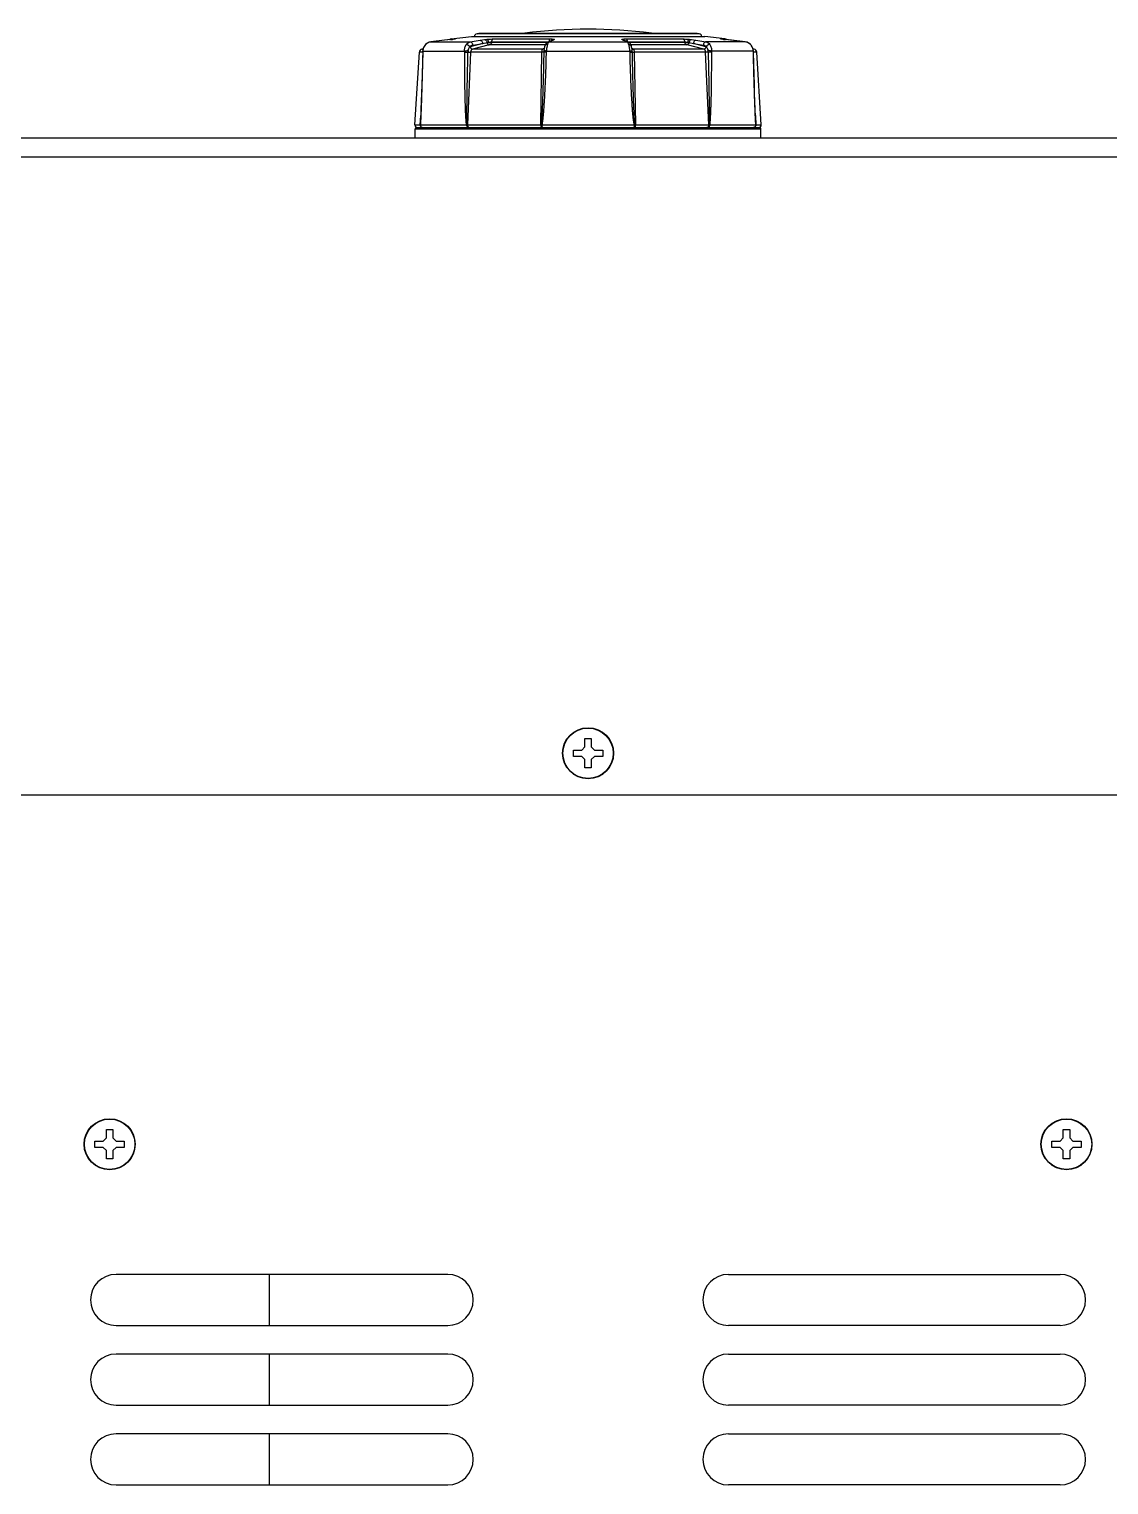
# Model space of a CAD drawing. Header units: millimetres. Extents: x -1686 to 4120, y -1850 to 2563.
# Drawn here: x 337.8 to 507, y 2313.5 to 2541.7 of the extents above; entities that cross this region are included whole.
import ezdxf

# ---------------------------------------------------------------- set-up
doc = ezdxf.new("R2010")
doc.units = ezdxf.units.MM
doc.header["$LTSCALE"] = 65.395
doc.layers.get('0').update_dxf_attribs({"linetype": 'CONTINUOUS'})
doc.layers.add('ASSI', color=7, linetype='CONTINUOUS')
doc.layers.add('GEOM', color=7, linetype='CONTINUOUS')

msp = doc.modelspace()

# ---------------------------------------------------------------- linework, layer by layer
at = {"linetype": 'Continuous'}
for p, q in [((423.08, 2427.66), (423.08, 2428.66)), ((423.08, 2428.66), (424.38, 2428.66)), ((424.38, 2428.66), (424.88, 2429.16)), ((424.88, 2429.16), (424.88, 2430.46)), ((424.88, 2430.46), (425.88, 2430.46)), ((425.88, 2430.46), (425.88, 2429.16)), ((425.88, 2429.16), (426.38, 2428.66)), ((426.38, 2428.66), (427.68, 2428.66)), ((427.68, 2428.66), (427.68, 2427.66)), ((424.38, 2427.66), (423.08, 2427.66)), ((424.88, 2427.16), (424.38, 2427.66)), ((424.88, 2425.86), (424.88, 2427.16)), ((426.38, 2427.66), (425.88, 2427.16)), ((425.88, 2427.16), (425.88, 2425.86)), ((427.68, 2427.66), (426.38, 2427.66)), ((425.88, 2425.86), (424.88, 2425.86)), ((349.88, 2367.86), (349.88, 2369.16)), ((349.88, 2369.16), (350.88, 2369.16)), ((350.88, 2369.16), (350.88, 2367.86)), ((499.88, 2367.86), (499.88, 2369.16)), ((499.88, 2369.16), (500.88, 2369.16)), ((500.88, 2369.16), (500.88, 2367.86)), ((348.08, 2366.36), (348.08, 2367.36)), ((348.08, 2367.36), (349.38, 2367.36)), ((349.38, 2367.36), (349.88, 2367.86)), ((350.88, 2367.86), (351.38, 2367.36)), ((351.38, 2367.36), (352.68, 2367.36)), ((352.68, 2367.36), (352.68, 2366.36)), ((498.08, 2366.36), (498.08, 2367.36)), ((498.08, 2367.36), (499.38, 2367.36)), ((499.38, 2367.36), (499.88, 2367.86)), ((500.88, 2367.86), (501.38, 2367.36)), ((501.38, 2367.36), (502.68, 2367.36)), ((502.68, 2367.36), (502.68, 2366.36)), ((349.38, 2366.36), (348.08, 2366.36)), ((349.88, 2365.86), (349.38, 2366.36)), ((349.88, 2364.56), (349.88, 2365.86)), ((350.88, 2364.56), (349.88, 2364.56)), ((351.38, 2366.36), (350.88, 2365.86)), ((350.88, 2365.86), (350.88, 2364.56)), ((352.68, 2366.36), (351.38, 2366.36)), ((499.38, 2366.36), (498.08, 2366.36)), ((499.88, 2365.86), (499.38, 2366.36)), ((499.88, 2364.56), (499.88, 2365.86)), ((500.88, 2364.56), (499.88, 2364.56)), ((501.38, 2366.36), (500.88, 2365.86)), ((500.88, 2365.86), (500.88, 2364.56)), ((502.68, 2366.36), (501.38, 2366.36)), ((375.38, 2346.46), (375.38, 2338.46)), ((375.38, 2333.96), (375.38, 2325.96)), ((375.38, 2321.46), (375.38, 2313.46))]:
    msp.add_line(p, q, dxfattribs=at)
at = {"layer": 'ASSI', "linetype": 'Continuous'}
for p, q in [((407.97, 2540.94), (408.28, 2540.98)), ((442.79, 2540.94), (442.48, 2540.98))]:
    msp.add_line(p, q, dxfattribs=at)
for centre, radius in [((425.38, 2428.16), 4), ((425.38, 2428.16), 3.95), ((350.38, 2366.86), 4), ((350.38, 2366.86), 3.95), ((500.38, 2366.86), 4), ((500.38, 2366.86), 3.95)]:
    msp.add_circle(centre, radius, dxfattribs=at)
msp.add_arc((425.38, 2461.68), 80, 82.8664, 97.1336, dxfattribs=at)
at = {"layer": 'GEOM', "linetype": 'Continuous'}
for p, q in [((403.92, 2540.14), (407.08, 2540.5)), ((407.08, 2540.5), (443.68, 2540.5)), ((442.79, 2540.94), (407.97, 2540.94)), ((408.28, 2540.98), (408.41, 2540.99)), ((442.48, 2540.98), (408.28, 2540.98)), ((442.35, 2540.99), (408.41, 2540.99)), ((442.48, 2540.98), (442.35, 2540.99)), ((446.84, 2540.14), (443.68, 2540.5)), ((398.23, 2526.68), (398.93, 2538.07)), ((399.44, 2538.07), (398.93, 2538.07)), ((399.34, 2538.53), (399.51, 2538.56)), ((399.5, 2538.53), (399.34, 2538.53)), ((399.45, 2538.1), (399.4, 2536.24)), ((399.46, 2538.07), (399.44, 2538.08)), ((399.45, 2538.27), (399.45, 2538.23)), ((399.47, 2538.25), (399.45, 2538.27)), ((399.45, 2538.23), (399.45, 2538.1)), ((399.47, 2538.25), (406.03, 2538.25)), ((399.9, 2539.26), (399.77, 2539.11)), ((400.12, 2539.45), (399.9, 2539.26)), ((399.92, 2539.27), (399.9, 2539.26)), ((400.3, 2539.53), (400.12, 2539.44)), ((402.89, 2539.93), (400.75, 2539.68)), ((402.89, 2539.93), (400.75, 2539.68)), ((400.75, 2539.68), (400.75, 2539.68)), ((400.75, 2539.68), (406.9, 2539.68)), ((403.93, 2540.05), (402.89, 2539.93)), ((403.83, 2540.03), (402.89, 2539.93)), ((402.89, 2539.93), (402.89, 2539.93)), ((403.83, 2540.03), (403.83, 2540.03)), ((403.92, 2540.14), (404.53, 2540.14)), ((404.17, 2540.08), (403.93, 2540.05)), ((404.26, 2540.09), (404.17, 2540.08)), ((404.25, 2540.09), (404.23, 2540.08)), ((404.25, 2540.09), (404.23, 2540.08)), ((404.47, 2540.12), (404.46, 2540.12)), ((404.47, 2540.12), (404.48, 2540.12)), ((406.96, 2538.07), (406.47, 2526.68)), ((406.9, 2539.68), (408.47, 2539.93)), ((408.86, 2539.43), (406.92, 2538.92)), ((418.15, 2538.07), (406.96, 2538.07)), ((409.87, 2539.21), (407.25, 2538.53)), ((418.25, 2538.53), (407.25, 2538.53)), ((407.3, 2539.18), (408.86, 2539.43)), ((408.47, 2539.93), (409.16, 2540.03)), ((408.86, 2539.43), (409.54, 2539.58)), ((418.68, 2539.23), (410.01, 2539.23)), ((410.24, 2539.68), (410.24, 2539.6)), ((410.24, 2539.68), (419.13, 2539.68)), ((418.98, 2539.6), (410.24, 2539.6)), ((410.55, 2540.14), (419.36, 2540.14)), ((417.97, 2526.68), (418.15, 2538.07)), ((418.25, 2538.53), (418.41, 2538.63)), ((418.41, 2538.63), (418.43, 2538.65)), ((418.43, 2538.65), (418.48, 2538.69)), ((418.49, 2538.52), (418.45, 2538.32)), ((418.47, 2538.59), (418.47, 2538.59)), ((418.48, 2538.69), (418.54, 2538.73)), ((418.51, 2538.64), (418.49, 2538.52)), ((418.49, 2538.52), (418.49, 2538.52)), ((418.61, 2539.04), (418.61, 2539.04)), ((418.82, 2538.25), (431.94, 2538.25)), ((419.69, 2539.92), (419.05, 2539.64)), ((419.23, 2539.68), (419.05, 2539.64)), ((419.52, 2539.8), (419.23, 2539.68)), ((419.23, 2539.68), (431.53, 2539.68)), ((419.63, 2539.85), (419.52, 2539.8)), ((419.8, 2539.93), (419.62, 2539.89)), ((419.8, 2539.93), (419.63, 2539.85)), ((419.86, 2540), (419.69, 2539.92)), ((420.05, 2540.03), (419.86, 2540)), ((430.71, 2540.03), (430.89, 2540)), ((431.07, 2539.92), (430.89, 2540)), ((430.89, 2540), (430.89, 2540)), ((430.96, 2539.93), (431.14, 2539.89)), ((431.13, 2539.85), (430.96, 2539.93)), ((431.71, 2539.64), (431.07, 2539.92)), ((431.24, 2539.8), (431.13, 2539.85)), ((431.53, 2539.68), (431.24, 2539.8)), ((431.39, 2540.14), (440.21, 2540.14)), ((431.53, 2539.68), (431.71, 2539.64)), ((431.63, 2539.68), (440.52, 2539.68)), ((431.71, 2539.64), (431.71, 2539.64)), ((440.52, 2539.6), (431.78, 2539.6)), ((440.75, 2539.23), (432.08, 2539.23)), ((432.15, 2539.04), (432.15, 2539.04)), ((432.22, 2538.73), (432.26, 2538.7)), ((432.24, 2538.64), (432.23, 2538.66)), ((432.29, 2538.59), (432.24, 2538.64)), ((432.27, 2538.52), (432.25, 2538.63)), ((432.26, 2538.7), (432.33, 2538.65)), ((432.31, 2538.32), (432.27, 2538.52)), ((432.27, 2538.52), (432.27, 2538.52)), ((432.29, 2538.59), (432.29, 2538.59)), ((432.33, 2538.65), (432.35, 2538.64)), ((432.35, 2538.64), (432.5, 2538.53)), ((443.51, 2538.53), (432.5, 2538.53)), ((432.6, 2538.07), (432.79, 2526.68)), ((443.8, 2538.07), (432.6, 2538.07)), ((440.52, 2539.6), (440.52, 2539.68)), ((443.51, 2538.53), (440.89, 2539.21)), ((441.21, 2539.58), (441.9, 2539.43)), ((441.6, 2540.03), (442.29, 2539.93)), ((443.84, 2538.92), (441.9, 2539.43)), ((441.9, 2539.43), (443.46, 2539.18)), ((442.29, 2539.93), (443.86, 2539.68)), ((444.29, 2526.68), (443.8, 2538.07)), ((450, 2539.68), (443.86, 2539.68)), ((451.29, 2538.25), (444.73, 2538.25)), ((446.22, 2540.14), (446.84, 2540.14)), ((446.3, 2540.12), (446.28, 2540.12)), ((446.33, 2540.11), (446.3, 2540.12)), ((446.37, 2540.11), (446.33, 2540.11)), ((446.44, 2540.1), (446.37, 2540.11)), ((446.53, 2540.08), (446.44, 2540.1)), ((446.51, 2540.09), (446.53, 2540.08)), ((446.52, 2540.08), (446.51, 2540.09)), ((446.6, 2540.07), (446.53, 2540.08)), ((446.93, 2540.03), (446.93, 2540.03)), ((447.87, 2539.93), (446.93, 2540.03)), ((447.87, 2539.93), (447.87, 2539.93)), ((450, 2539.68), (447.87, 2539.93)), ((450, 2539.68), (450.01, 2539.68)), ((450.84, 2539.27), (450.86, 2539.26)), ((451, 2539.1), (450.86, 2539.26)), ((451.17, 2538.81), (451.17, 2538.81)), ((451.25, 2538.56), (451.22, 2538.64)), ((451.42, 2538.53), (451.25, 2538.56)), ((451.42, 2538.53), (451.26, 2538.53)), ((451.29, 2538.25), (451.31, 2538.27)), ((451.3, 2538.07), (451.31, 2538.08)), ((451.31, 2538.22), (451.31, 2538.27)), ((451.31, 2538.08), (451.31, 2538.22)), ((451.83, 2538.07), (451.31, 2538.07)), ((452.53, 2526.68), (451.83, 2538.07)), ((398.23, 2526.68), (399.06, 2526.68)), ((399.06, 2526.68), (399.14, 2528.12)), ((399.08, 2526.66), (406.33, 2526.66)), ((406.47, 2526.68), (417.97, 2526.68)), ((418.13, 2526.66), (432.63, 2526.66)), ((432.79, 2526.68), (444.29, 2526.68)), ((444.42, 2526.66), (451.67, 2526.66)), ((451.61, 2528.12), (451.7, 2526.68)), ((451.7, 2526.68), (452.53, 2526.68)), ((661.16, 2524.6), (189.6, 2524.6)), ((398.27, 2524.6), (398.3, 2526.06)), ((398.3, 2526.06), (452.46, 2526.06)), ((398.5, 2526.26), (452.26, 2526.26)), ((452.48, 2524.6), (452.46, 2526.06)), ((661.16, 2521.62), (189.6, 2521.62)), ((67.22, 2421.66), (783.54, 2421.66)), ((403.38, 2346.46), (351.38, 2346.46)), ((447.38, 2346.46), (499.38, 2346.46)), ((351.38, 2338.46), (403.38, 2338.46)), ((499.38, 2338.46), (447.38, 2338.46)), ((403.38, 2333.96), (351.38, 2333.96)), ((447.38, 2333.96), (499.38, 2333.96)), ((351.38, 2325.96), (403.38, 2325.96)), ((499.38, 2325.96), (447.38, 2325.96)), ((403.38, 2321.46), (351.38, 2321.46)), ((447.38, 2321.46), (499.38, 2321.46)), ((351.38, 2313.46), (403.38, 2313.46)), ((499.38, 2313.46), (447.38, 2313.46))]:
    msp.add_line(p, q, dxfattribs=at)
for points in [[(399.77, 2539.11), (399.59, 2538.81), (399.48, 2538.49), (399.45, 2538.27)], [(399.67, 2538.95), (399.59, 2538.8), (399.54, 2538.64)], [(400.75, 2539.68), (400.49, 2539.62), (400.12, 2539.45)], [(404.39, 2540.11), (404.33, 2540.1), (404.26, 2540.09)], [(404.48, 2540.12), (404.48, 2540.12), (404.47, 2540.12), (404.44, 2540.11), (404.39, 2540.11)], [(418.52, 2538.65), (418.48, 2538.61), (418.47, 2538.59)], [(418.61, 2539.04), (418.57, 2538.89), (418.51, 2538.64)], [(418.52, 2538.63), (418.53, 2538.65), (418.52, 2538.65)], [(419.05, 2539.64), (418.88, 2539.54), (418.75, 2539.38), (418.66, 2539.2), (418.61, 2539.04)], [(432.15, 2539.04), (432.1, 2539.19), (432.01, 2539.38), (431.89, 2539.53), (431.71, 2539.64)], [(432.25, 2538.63), (432.19, 2538.89), (432.15, 2539.04)], [(450.01, 2539.68), (446.84, 2540.04), (446.6, 2540.07)], [(450.84, 2539.28), (450.65, 2539.44), (450.28, 2539.62), (450.01, 2539.68)], [(450.86, 2539.26), (450.64, 2539.45), (450.46, 2539.53)], [(451.17, 2538.81), (450.99, 2539.11), (450.86, 2539.26)], [(451.31, 2538.27), (451.28, 2538.48), (451.17, 2538.8), (451, 2539.1)], [(451.67, 2527.03), (451.62, 2527.93), (451.57, 2529.12), (451.53, 2530.33), (451.49, 2531.62), (451.45, 2533.01), (451.41, 2534.53), (451.36, 2536.24), (451.31, 2538.08)], [(399.4, 2536.24), (399.35, 2534.54), (399.31, 2533.01), (399.27, 2531.62), (399.23, 2530.34), (399.18, 2529.12), (399.14, 2527.93), (399.09, 2527.03)]]:
    msp.add_lwpolyline(points, dxfattribs=at)
for centre, radius, start, end in [((408.03, 2540.44), 0.5, 97, 173.8665), ((442.73, 2540.44), 0.5, 6.1335, 83), ((399.43, 2538.03), 0.5, 100.5, 176.5), ((403.25, 2537.98), 3.78, 177.3126, 178.5793), ((400.97, 2538.17), 1.5, 176.4608, 177.2024), ((404.51, 2537.92), 5.05, 176.2715, 177.2923), ((400.98, 2538.22), 1.49, 135.3886, 136.0392), ((400.94, 2538.26), 1.43, 122.8366, 135.3918), ((400.92, 2538.29), 1.4, 109.0707, 122.796), ((400.91, 2538.31), 1.38, 96.6125, 109.0187), ((403.98, 2539.65), 0.5, 96.339, 132.3729), ((401, 2564.64), 24.77, 276.5501, 277.0696), ((401.99, 2556.75), 16.81, 277.0371, 277.662), ((404.59, 2539.67), 0.476, 96.582, 109.1746), ((408.49, 2538.02), 1.94, 171.1461, 178.2413), ((407.04, 2538.46), 0.477, 104.687, 107.496), ((410.34, 2586.4), 46.8, 269.2737, 269.8709), ((418.26, 2538.89), 0.361, 293.3967, 302.8776), ((420.66, 2538.04), 2.22, 172.701, 178.8839), ((418.26, 2538.89), 0.362, 302.8758, 305.6098), ((406.28, 2571.44), 34.29, 293.22, 293.4477), ((406.6, 2570.71), 33.5, 293.4491, 293.6811), ((444.16, 2570.71), 33.5, 246.3189, 246.5509), ((444.48, 2571.44), 34.29, 246.5523, 246.78), ((432.5, 2538.89), 0.362, 234.3906, 237.3393), ((432.5, 2538.89), 0.36, 237.3375, 246.6044), ((430.11, 2538.04), 2.21, 1.1093, 7.3062), ((440.35, 2594.38), 54.78, 270.1727, 270.6829), ((443.72, 2538.46), 0.477, 72.5045, 75.3145), ((442.27, 2538.02), 1.93, 1.7515, 8.862), ((446.17, 2539.67), 0.476, 70.8506, 83.4182), ((448.77, 2556.77), 16.83, 262.3474, 262.7373), ((449.8, 2565.03), 25.16, 262.7731, 263.4402), ((446.78, 2539.65), 0.5, 47.6271, 83.661), ((449.84, 2538.31), 1.38, 70.7112, 83.3865), ((449.84, 2538.29), 1.4, 56.9827, 70.6584), ((449.82, 2538.26), 1.43, 44.6086, 56.9445), ((449.77, 2538.22), 1.5, 43.9553, 44.6058), ((449.79, 2538.17), 1.5, 2.798, 3.5434), ((446.18, 2537.92), 5.11, 2.757, 3.7233), ((447.51, 2537.98), 3.79, 1.4209, 2.7431), ((451.33, 2538.03), 0.5, 3.5, 79.5), ((398.63, 2526.66), 0.4, 176.5, 270), ((351.76, 2529.76), 47.41, 356.2749, 356.6463), ((406.47, 2522.37), 4.31, 90.0975, 90.8485), ((417.97, 2521.21), 5.47, 89.2508, 89.9608), ((419.89, 2536.47), 9.96, 259.2993, 259.8157), ((430.89, 2536.32), 9.81, 280.18, 280.7042), ((432.79, 2521.21), 5.47, 90.0395, 90.7491), ((444.29, 2522.37), 4.31, 89.1514, 89.9029), ((499, 2529.76), 47.42, 183.3537, 183.725), ((452.13, 2526.66), 0.4, 270, 3.5), ((398.5, 2526.06), 0.2, 90, 179.16), ((399.47, 2526.62), 0.369, 266.1248, 269.9928), ((406.63, 2526.38), 0.122, 263.6083, 269.9812), ((406.76, 2526.49), 0.238, 238.2278, 239.9982), ((444, 2526.49), 0.238, 300.0018, 301.7723), ((444.13, 2526.38), 0.122, 270.0198, 276.3934), ((451.29, 2526.62), 0.369, 270.0072, 273.8752), ((452.26, 2526.06), 0.2, 0.84, 90), ((351.38, 2342.46), 4, 90, 270), ((403.38, 2342.46), 4, 270, 90), ((447.38, 2342.46), 4, 90, 270), ((499.38, 2342.46), 4, 270, 90), ((351.38, 2329.96), 4, 90, 270), ((403.38, 2329.96), 4, 270, 90), ((447.38, 2329.96), 4, 90, 270), ((499.38, 2329.96), 4, 270, 90), ((351.38, 2317.46), 4, 90, 270), ((403.38, 2317.46), 4, 270, 90), ((447.38, 2317.46), 4, 90, 270), ((499.38, 2317.46), 4, 270, 90)]:
    msp.add_arc(centre, radius, start, end, dxfattribs=at)
for points, knots in [([(399.46, 2538.07), (399.44, 2537.17), (399.4, 2535.35), (399.32, 2532.63), (399.25, 2530.37), (399.18, 2528.56), (399.14, 2527.66), (399.12, 2527.21)], [0, 0, 0, 0, 0.250268, 0.500476, 0.750544, 0.87544, 1, 1, 1, 1]), ([(399.91, 2539.26), (399.78, 2539.13), (399.57, 2538.81), (399.48, 2538.45), (399.47, 2538.27)], [0, 0, 0, 0, 0.498775, 1, 1, 1, 1]), ([(404.41, 2540.11), (404.4, 2540.11), (404.35, 2540.1), (404.29, 2540.09), (404.25, 2540.09)], [0, 0, 0, 0, 0.219655, 1, 1, 1, 1]), ([(404.53, 2540.14), (404.54, 2540.14), (404.55, 2540.14), (404.56, 2540.14), (404.56, 2540.14), (404.56, 2540.14), (404.56, 2540.14), (404.55, 2540.13), (404.53, 2540.13), (404.48, 2540.12), (404.44, 2540.11), (404.41, 2540.11)], [0, 0, 0, 0, 0.10285, 0.153298, 0.161662, 0.174073, 0.198759, 0.236512, 0.35136, 0.518054, 1, 1, 1, 1]), ([(406.03, 2538.25), (406.02, 2538.43), (406.04, 2538.79), (406.19, 2539.13), (406.29, 2539.27)], [0, 0, 0, 0, 0.518698, 1, 1, 1, 1]), ([(406.03, 2538.25), (406.11, 2538.27), (406.3, 2538.3), (406.48, 2538.31), (406.58, 2538.32)], [0, 0, 0, 0, 0.469986, 1, 1, 1, 1]), ([(406.04, 2538.07), (406.08, 2538.08), (406.25, 2538.08), (406.42, 2538.08), (406.55, 2538.08)], [0, 0, 0, 0, 0.21354, 1, 1, 1, 1]), ([(406.33, 2526.66), (406.3, 2526.9), (406.26, 2527.37), (406.21, 2528.08), (406.18, 2528.79), (406.15, 2529.74), (406.11, 2530.93), (406.08, 2532.36), (406.06, 2533.79), (406.05, 2535.69), (406.04, 2537.12), (406.04, 2538.07)], [0, 0, 0, 0, 0.062088, 0.124439, 0.186872, 0.249349, 0.374371, 0.499448, 0.624558, 0.74969, 1, 1, 1, 1]), ([(406.29, 2539.27), (406.37, 2539.38), (406.55, 2539.56), (406.79, 2539.66), (406.9, 2539.68)], [0, 0, 0, 0, 0.525725, 1, 1, 1, 1]), ([(406.29, 2539.27), (406.34, 2539.27), (406.45, 2539.25), (406.67, 2539.15), (406.82, 2539.02), (406.89, 2538.91)], [0, 0, 0, 0, 0.216987, 0.475007, 1, 1, 1, 1]), ([(406.41, 2526.68), (406.4, 2526.92), (406.39, 2527.39), (406.39, 2528.34), (406.4, 2529.53), (406.41, 2530.95), (406.44, 2532.85), (406.49, 2535.23), (406.53, 2537.13), (406.55, 2538.08)], [0, 0, 0, 0, 0.06237, 0.124817, 0.249778, 0.374779, 0.499801, 0.749884, 1, 1, 1, 1]), ([(406.55, 2538.08), (406.59, 2538.08), (406.72, 2538.07), (406.86, 2538.07), (406.96, 2538.07)], [0, 0, 0, 0, 0.264406, 1, 1, 1, 1]), ([(406.58, 2538.32), (406.59, 2538.38), (406.64, 2538.6), (406.76, 2538.81), (406.89, 2538.91)], [0, 0, 0, 0, 0.274819, 1, 1, 1, 1]), ([(406.89, 2538.91), (406.94, 2538.98), (407.06, 2539.11), (407.22, 2539.17), (407.3, 2539.18)], [0, 0, 0, 0, 0.526322, 1, 1, 1, 1]), ([(406.9, 2539.68), (406.95, 2539.68), (407.05, 2539.65), (407.18, 2539.54), (407.26, 2539.37), (407.29, 2539.25), (407.3, 2539.18)], [0, 0, 0, 0, 0.208918, 0.44739, 0.716074, 1, 1, 1, 1]), ([(406.92, 2538.92), (406.92, 2538.87), (406.95, 2538.77), (407.04, 2538.61), (407.17, 2538.53), (407.25, 2538.53)], [0, 0, 0, 0, 0.283818, 0.555881, 1, 1, 1, 1]), ([(407.25, 2538.53), (407.17, 2538.51), (407.01, 2538.36), (406.96, 2538.17), (406.96, 2538.07)], [0, 0, 0, 0, 0.45173, 1, 1, 1, 1]), ([(408.47, 2539.93), (408.51, 2539.93), (408.62, 2539.9), (408.74, 2539.78), (408.83, 2539.62), (408.85, 2539.49), (408.86, 2539.43)], [0, 0, 0, 0, 0.208913, 0.44738, 0.716066, 1, 1, 1, 1]), ([(409.16, 2540.03), (409.19, 2540.04), (409.32, 2540.06), (409.46, 2540.08), (409.57, 2540.09)], [0, 0, 0, 0, 0.221333, 1, 1, 1, 1]), ([(409.16, 2540.03), (409.2, 2540.03), (409.3, 2540.01), (409.42, 2539.9), (409.51, 2539.75), (409.54, 2539.64), (409.54, 2539.58)], [0, 0, 0, 0, 0.209316, 0.446873, 0.714616, 1, 1, 1, 1]), ([(409.54, 2539.58), (409.56, 2539.58), (409.63, 2539.59), (409.7, 2539.6), (409.75, 2539.6)], [0, 0, 0, 0, 0.221368, 1, 1, 1, 1]), ([(409.54, 2539.58), (409.55, 2539.53), (409.58, 2539.44), (409.68, 2539.29), (409.8, 2539.21), (409.87, 2539.21)], [0, 0, 0, 0, 0.284939, 0.55567, 1, 1, 1, 1]), ([(409.57, 2540.09), (409.74, 2540.1), (410.07, 2540.13), (410.4, 2540.14), (410.55, 2540.14)], [0, 0, 0, 0, 0.532271, 1, 1, 1, 1]), ([(409.57, 2540.09), (409.59, 2540.08), (409.64, 2540.03), (409.71, 2539.87), (409.74, 2539.72), (409.75, 2539.6)], [0, 0, 0, 0, 0.133284, 0.356551, 1, 1, 1, 1]), ([(409.75, 2539.6), (409.84, 2539.63), (410, 2539.66), (410.16, 2539.68), (410.24, 2539.68)], [0, 0, 0, 0, 0.531491, 1, 1, 1, 1]), ([(410.01, 2539.23), (410, 2539.23), (409.96, 2539.23), (409.91, 2539.22), (409.87, 2539.21)], [0, 0, 0, 0, 0.232407, 1, 1, 1, 1]), ([(410.24, 2539.6), (410.24, 2539.52), (410.2, 2539.37), (410.08, 2539.25), (410.01, 2539.23)], [0, 0, 0, 0, 0.552798, 1, 1, 1, 1]), ([(410.55, 2540.14), (410.51, 2540.14), (410.42, 2540.1), (410.33, 2539.99), (410.26, 2539.85), (410.24, 2539.74), (410.24, 2539.68)], [0, 0, 0, 0, 0.20971, 0.446411, 0.713162, 1, 1, 1, 1]), ([(418.44, 2538.08), (418.42, 2537.13), (418.38, 2535.23), (418.31, 2532.85), (418.26, 2530.95), (418.2, 2529.53), (418.15, 2528.34), (418.1, 2527.39), (418.07, 2526.92), (418.04, 2526.68)], [0, 0, 0, 0, 0.249972, 0.499954, 0.624952, 0.749955, 0.874968, 0.937481, 1, 1, 1, 1]), ([(418.8, 2538.07), (418.78, 2537.12), (418.74, 2535.69), (418.67, 2533.79), (418.6, 2532.36), (418.53, 2530.93), (418.46, 2529.74), (418.39, 2528.79), (418.33, 2528.08), (418.25, 2527.37), (418.18, 2526.9), (418.13, 2526.66)], [0, 0, 0, 0, 0.250001, 0.375004, 0.50001, 0.625017, 0.750025, 0.81253, 0.875034, 0.937534, 1, 1, 1, 1]), ([(418.15, 2538.07), (418.15, 2538.12), (418.16, 2538.22), (418.18, 2538.36), (418.21, 2538.46), (418.24, 2538.51), (418.25, 2538.53)], [0, 0, 0, 0, 0.335952, 0.63126, 0.857713, 1, 1, 1, 1]), ([(418.44, 2538.08), (418.42, 2538.08), (418.39, 2538.07), (418.3, 2538.07), (418.21, 2538.07), (418.15, 2538.07)], [0, 0, 0, 0, 0.130387, 0.351894, 1, 1, 1, 1]), ([(418.8, 2538.07), (418.72, 2538.08), (418.6, 2538.08), (418.48, 2538.08), (418.44, 2538.08)], [0, 0, 0, 0, 0.649403, 1, 1, 1, 1]), ([(418.82, 2538.25), (418.74, 2538.26), (418.63, 2538.28), (418.51, 2538.31), (418.47, 2538.31), (418.45, 2538.32)], [0, 0, 0, 0, 0.672206, 0.889603, 1, 1, 1, 1]), ([(419.01, 2539.27), (418.96, 2539.27), (418.87, 2539.26), (418.75, 2539.22), (418.66, 2539.14), (418.62, 2539.08), (418.61, 2539.04)], [0, 0, 0, 0, 0.288104, 0.550601, 0.784654, 1, 1, 1, 1]), ([(419.01, 2539.27), (418.97, 2539.12), (418.9, 2538.78), (418.84, 2538.43), (418.82, 2538.25)], [0, 0, 0, 0, 0.461552, 1, 1, 1, 1]), ([(419.08, 2539.47), (419.07, 2539.46), (419.05, 2539.39), (419.03, 2539.32), (419.01, 2539.27)], [0, 0, 0, 0, 0.227568, 1, 1, 1, 1]), ([(419.14, 2539.6), (419.14, 2539.59), (419.11, 2539.55), (419.09, 2539.5), (419.08, 2539.47)], [0, 0, 0, 0, 0.222718, 1, 1, 1, 1]), ([(419.23, 2539.68), (419.22, 2539.68), (419.19, 2539.66), (419.16, 2539.62), (419.14, 2539.6)], [0, 0, 0, 0, 0.210871, 1, 1, 1, 1]), ([(419.36, 2540.14), (419.35, 2540.14), (419.31, 2540.09), (419.26, 2539.95), (419.25, 2539.82), (419.24, 2539.73)], [0, 0, 0, 0, 0.138503, 0.359386, 1, 1, 1, 1]), ([(419.36, 2540.14), (419.44, 2540.14), (419.59, 2540.14), (419.79, 2540.13), (419.94, 2540.11), (420.03, 2540.1), (420.06, 2540.09)], [0, 0, 0, 0, 0.34572, 0.639475, 0.861853, 1, 1, 1, 1]), ([(420.06, 2540.09), (420.06, 2540.08), (420.08, 2540.08), (420.09, 2540.05), (420.06, 2540.04), (420.05, 2540.03)], [0, 0, 0, 0, 0.300296, 0.477964, 1, 1, 1, 1]), ([(430.71, 2540.03), (430.69, 2540.04), (430.67, 2540.05), (430.68, 2540.08), (430.69, 2540.08), (430.7, 2540.09)], [0, 0, 0, 0, 0.522042, 0.699407, 1, 1, 1, 1]), ([(430.7, 2540.09), (430.73, 2540.1), (430.81, 2540.11), (430.96, 2540.13), (431.17, 2540.14), (431.31, 2540.14), (431.39, 2540.14)], [0, 0, 0, 0, 0.138154, 0.36053, 0.654278, 1, 1, 1, 1]), ([(431.39, 2540.14), (431.41, 2540.14), (431.45, 2540.09), (431.5, 2539.95), (431.51, 2539.82), (431.52, 2539.73)], [0, 0, 0, 0, 0.138503, 0.359386, 1, 1, 1, 1]), ([(431.61, 2539.61), (431.6, 2539.62), (431.58, 2539.65), (431.55, 2539.67), (431.53, 2539.68)], [0, 0, 0, 0, 0.290254, 1, 1, 1, 1]), ([(431.68, 2539.47), (431.68, 2539.48), (431.66, 2539.53), (431.63, 2539.58), (431.61, 2539.61)], [0, 0, 0, 0, 0.282175, 1, 1, 1, 1]), ([(431.75, 2539.27), (431.74, 2539.29), (431.72, 2539.36), (431.7, 2539.42), (431.68, 2539.47)], [0, 0, 0, 0, 0.271921, 1, 1, 1, 1]), ([(431.75, 2539.27), (431.79, 2539.27), (431.89, 2539.26), (432.01, 2539.22), (432.1, 2539.14), (432.14, 2539.08), (432.15, 2539.04)], [0, 0, 0, 0, 0.288109, 0.550605, 0.784654, 1, 1, 1, 1]), ([(431.94, 2538.25), (431.92, 2538.43), (431.86, 2538.78), (431.79, 2539.12), (431.75, 2539.27)], [0, 0, 0, 0, 0.538452, 1, 1, 1, 1]), ([(431.94, 2538.25), (432.02, 2538.26), (432.13, 2538.28), (432.25, 2538.31), (432.29, 2538.31), (432.31, 2538.32)], [0, 0, 0, 0, 0.672203, 0.889598, 1, 1, 1, 1]), ([(431.96, 2538.07), (432.03, 2538.08), (432.16, 2538.08), (432.28, 2538.08), (432.32, 2538.08)], [0, 0, 0, 0, 0.649454, 1, 1, 1, 1]), ([(432.63, 2526.66), (432.58, 2526.9), (432.51, 2527.37), (432.43, 2528.08), (432.37, 2528.79), (432.3, 2529.74), (432.23, 2530.93), (432.15, 2532.36), (432.09, 2533.79), (432.02, 2535.69), (431.98, 2537.12), (431.96, 2538.07)], [0, 0, 0, 0, 0.062467, 0.124966, 0.18747, 0.249975, 0.374983, 0.49999, 0.624996, 0.749999, 1, 1, 1, 1]), ([(432.72, 2526.68), (432.69, 2526.92), (432.66, 2527.39), (432.61, 2528.34), (432.55, 2529.53), (432.5, 2530.95), (432.44, 2532.85), (432.38, 2535.23), (432.34, 2537.13), (432.32, 2538.08)], [0, 0, 0, 0, 0.062519, 0.125032, 0.250045, 0.375048, 0.500046, 0.750028, 1, 1, 1, 1]), ([(432.32, 2538.08), (432.33, 2538.08), (432.37, 2538.07), (432.46, 2538.07), (432.54, 2538.07), (432.6, 2538.07)], [0, 0, 0, 0, 0.130403, 0.351916, 1, 1, 1, 1]), ([(432.5, 2538.53), (432.52, 2538.51), (432.55, 2538.46), (432.58, 2538.36), (432.6, 2538.22), (432.6, 2538.12), (432.6, 2538.07)], [0, 0, 0, 0, 0.142284, 0.368735, 0.664039, 1, 1, 1, 1]), ([(440.21, 2540.14), (440.25, 2540.14), (440.34, 2540.1), (440.43, 2539.99), (440.5, 2539.85), (440.51, 2539.74), (440.52, 2539.68)], [0, 0, 0, 0, 0.20971, 0.446411, 0.713162, 1, 1, 1, 1]), ([(440.21, 2540.14), (440.36, 2540.14), (440.69, 2540.13), (441.02, 2540.1), (441.19, 2540.09)], [0, 0, 0, 0, 0.467727, 1, 1, 1, 1]), ([(440.52, 2539.68), (440.59, 2539.68), (440.76, 2539.66), (440.92, 2539.63), (441.01, 2539.6)], [0, 0, 0, 0, 0.468508, 1, 1, 1, 1]), ([(440.52, 2539.6), (440.52, 2539.52), (440.56, 2539.37), (440.68, 2539.25), (440.75, 2539.23)], [0, 0, 0, 0, 0.552797, 1, 1, 1, 1]), ([(440.89, 2539.21), (440.88, 2539.22), (440.83, 2539.23), (440.78, 2539.23), (440.75, 2539.23)], [0, 0, 0, 0, 0.228947, 1, 1, 1, 1]), ([(441.21, 2539.58), (441.21, 2539.53), (441.17, 2539.44), (441.08, 2539.29), (440.96, 2539.21), (440.89, 2539.21)], [0, 0, 0, 0, 0.284941, 0.555671, 1, 1, 1, 1]), ([(441.19, 2540.09), (441.17, 2540.08), (441.12, 2540.03), (441.05, 2539.87), (441.02, 2539.72), (441.01, 2539.6)], [0, 0, 0, 0, 0.133273, 0.356543, 1, 1, 1, 1]), ([(441.01, 2539.6), (441.03, 2539.6), (441.1, 2539.59), (441.16, 2539.58), (441.21, 2539.58)], [0, 0, 0, 0, 0.274718, 1, 1, 1, 1]), ([(441.19, 2540.09), (441.23, 2540.08), (441.37, 2540.07), (441.5, 2540.05), (441.6, 2540.03)], [0, 0, 0, 0, 0.274731, 1, 1, 1, 1]), ([(441.6, 2540.03), (441.56, 2540.03), (441.46, 2540.01), (441.34, 2539.9), (441.25, 2539.75), (441.22, 2539.64), (441.21, 2539.58)], [0, 0, 0, 0, 0.209294, 0.446849, 0.714601, 1, 1, 1, 1]), ([(442.29, 2539.93), (442.24, 2539.93), (442.14, 2539.9), (442.02, 2539.78), (441.93, 2539.62), (441.9, 2539.49), (441.9, 2539.43)], [0, 0, 0, 0, 0.208913, 0.44738, 0.716066, 1, 1, 1, 1]), ([(443.86, 2539.68), (443.81, 2539.68), (443.7, 2539.65), (443.58, 2539.54), (443.49, 2539.37), (443.47, 2539.25), (443.46, 2539.18)], [0, 0, 0, 0, 0.208918, 0.447389, 0.716072, 1, 1, 1, 1]), ([(443.46, 2539.18), (443.54, 2539.17), (443.7, 2539.11), (443.81, 2538.98), (443.87, 2538.91)], [0, 0, 0, 0, 0.473678, 1, 1, 1, 1]), ([(443.84, 2538.92), (443.84, 2538.87), (443.81, 2538.77), (443.72, 2538.61), (443.59, 2538.53), (443.51, 2538.53)], [0, 0, 0, 0, 0.283818, 0.555881, 1, 1, 1, 1]), ([(443.8, 2538.07), (443.8, 2538.17), (443.75, 2538.36), (443.59, 2538.51), (443.51, 2538.53)], [0, 0, 0, 0, 0.548265, 1, 1, 1, 1]), ([(444.2, 2538.08), (444.17, 2538.08), (444.03, 2538.07), (443.9, 2538.07), (443.8, 2538.07)], [0, 0, 0, 0, 0.264401, 1, 1, 1, 1]), ([(443.86, 2539.68), (443.97, 2539.66), (444.21, 2539.56), (444.39, 2539.38), (444.47, 2539.27)], [0, 0, 0, 0, 0.474275, 1, 1, 1, 1]), ([(444.47, 2539.27), (444.42, 2539.27), (444.3, 2539.25), (444.09, 2539.15), (443.94, 2539.02), (443.87, 2538.91)], [0, 0, 0, 0, 0.21699, 0.475011, 1, 1, 1, 1]), ([(443.87, 2538.91), (443.91, 2538.88), (444.07, 2538.72), (444.16, 2538.49), (444.18, 2538.32)], [0, 0, 0, 0, 0.23013, 1, 1, 1, 1]), ([(444.73, 2538.25), (444.64, 2538.27), (444.46, 2538.3), (444.28, 2538.31), (444.18, 2538.32)], [0, 0, 0, 0, 0.469984, 1, 1, 1, 1]), ([(444.2, 2538.08), (444.23, 2537.13), (444.27, 2535.23), (444.31, 2532.85), (444.34, 2530.95), (444.36, 2529.53), (444.37, 2528.34), (444.37, 2527.39), (444.36, 2526.92), (444.35, 2526.68)], [0, 0, 0, 0, 0.250116, 0.500199, 0.625221, 0.750222, 0.875183, 0.93763, 1, 1, 1, 1]), ([(444.72, 2538.07), (444.68, 2538.08), (444.51, 2538.08), (444.34, 2538.08), (444.2, 2538.08)], [0, 0, 0, 0, 0.213536, 1, 1, 1, 1]), ([(444.72, 2538.07), (444.72, 2537.12), (444.71, 2535.69), (444.69, 2533.79), (444.67, 2532.36), (444.65, 2530.93), (444.61, 2529.74), (444.58, 2528.79), (444.54, 2528.08), (444.5, 2527.37), (444.46, 2526.9), (444.42, 2526.66)], [0, 0, 0, 0, 0.25031, 0.375442, 0.500552, 0.625629, 0.750651, 0.813128, 0.875561, 0.937912, 1, 1, 1, 1]), ([(444.47, 2539.27), (444.57, 2539.13), (444.72, 2538.79), (444.74, 2538.43), (444.73, 2538.25)], [0, 0, 0, 0, 0.481303, 1, 1, 1, 1]), ([(446.34, 2540.11), (446.32, 2540.11), (446.28, 2540.12), (446.23, 2540.13), (446.21, 2540.13), (446.2, 2540.14), (446.2, 2540.14), (446.2, 2540.14), (446.2, 2540.14), (446.21, 2540.14), (446.22, 2540.14), (446.22, 2540.14)], [0, 0, 0, 0, 0.48193, 0.648654, 0.763544, 0.801318, 0.826024, 0.838448, 0.8468, 0.897207, 1, 1, 1, 1]), ([(446.51, 2540.09), (446.5, 2540.09), (446.44, 2540.1), (446.38, 2540.1), (446.34, 2540.11)], [0, 0, 0, 0, 0.278952, 1, 1, 1, 1]), ([(451.29, 2538.27), (451.27, 2538.45), (451.18, 2538.81), (450.98, 2539.13), (450.85, 2539.26)], [0, 0, 0, 0, 0.501227, 1, 1, 1, 1]), ([(451.64, 2527.18), (451.62, 2527.64), (451.58, 2528.54), (451.51, 2530.35), (451.44, 2532.62), (451.36, 2535.35), (451.32, 2537.17), (451.3, 2538.07)], [0, 0, 0, 0, 0.124552, 0.249447, 0.499517, 0.749729, 1, 1, 1, 1]), ([(399.06, 2526.68), (399.06, 2526.68), (399.06, 2526.68), (399.07, 2526.68), (399.07, 2526.68)], [0, 0, 0, 0, 0.358439, 1, 1, 1, 1]), ([(399.06, 2526.68), (399.06, 2526.63), (399.07, 2526.52), (399.16, 2526.37), (399.29, 2526.28), (399.39, 2526.26), (399.45, 2526.26)], [0, 0, 0, 0, 0.253542, 0.505147, 0.753699, 1, 1, 1, 1]), ([(399.07, 2526.68), (399.07, 2526.68), (399.07, 2526.67), (399.08, 2526.67), (399.08, 2526.66)], [0, 0, 0, 0, 0.202388, 1, 1, 1, 1]), ([(399.07, 2526.68), (399.07, 2526.6), (399.11, 2526.43), (399.24, 2526.32), (399.31, 2526.29)], [0, 0, 0, 0, 0.500361, 1, 1, 1, 1]), ([(399.08, 2526.66), (399.08, 2526.56), (399.15, 2526.36), (399.35, 2526.26), (399.45, 2526.26)], [0, 0, 0, 0, 0.505498, 1, 1, 1, 1]), ([(406.33, 2526.66), (406.34, 2526.66), (406.36, 2526.67), (406.39, 2526.68), (406.41, 2526.68)], [0, 0, 0, 0, 0.235744, 1, 1, 1, 1]), ([(406.33, 2526.66), (406.33, 2526.61), (406.35, 2526.51), (406.4, 2526.38), (406.5, 2526.28), (406.58, 2526.26), (406.62, 2526.26)], [0, 0, 0, 0, 0.288695, 0.556836, 0.791847, 1, 1, 1, 1]), ([(406.41, 2526.68), (406.41, 2526.63), (406.41, 2526.53), (406.46, 2526.37), (406.55, 2526.26), (406.62, 2526.26)], [0, 0, 0, 0, 0.310017, 0.593317, 1, 1, 1, 1]), ([(406.47, 2526.68), (406.46, 2526.64), (406.47, 2526.5), (406.54, 2526.34), (406.63, 2526.29)], [0, 0, 0, 0, 0.279091, 1, 1, 1, 1]), ([(417.97, 2526.68), (417.97, 2526.58), (417.98, 2526.46), (418.02, 2526.33), (418.04, 2526.29), (418.06, 2526.26), (418.08, 2526.26)], [0, 0, 0, 0, 0.660034, 0.783004, 0.880433, 1, 1, 1, 1]), ([(418.04, 2526.68), (418.04, 2526.6), (418.05, 2526.46), (418.11, 2526.33), (418.15, 2526.29)], [0, 0, 0, 0, 0.57048, 1, 1, 1, 1]), ([(418.13, 2526.66), (418.13, 2526.59), (418.14, 2526.48), (418.16, 2526.36), (418.18, 2526.31), (418.19, 2526.29)], [0, 0, 0, 0, 0.588096, 0.82492, 1, 1, 1, 1]), ([(432.63, 2526.66), (432.63, 2526.59), (432.62, 2526.48), (432.6, 2526.36), (432.58, 2526.31), (432.56, 2526.29)], [0, 0, 0, 0, 0.588096, 0.82492, 1, 1, 1, 1]), ([(432.72, 2526.68), (432.72, 2526.6), (432.71, 2526.46), (432.65, 2526.33), (432.61, 2526.29)], [0, 0, 0, 0, 0.570481, 1, 1, 1, 1]), ([(432.79, 2526.68), (432.79, 2526.58), (432.78, 2526.46), (432.74, 2526.33), (432.72, 2526.29), (432.69, 2526.26), (432.68, 2526.26)], [0, 0, 0, 0, 0.660034, 0.783004, 0.880433, 1, 1, 1, 1]), ([(444.29, 2526.68), (444.3, 2526.64), (444.29, 2526.5), (444.22, 2526.34), (444.13, 2526.29)], [0, 0, 0, 0, 0.279091, 1, 1, 1, 1]), ([(444.35, 2526.68), (444.35, 2526.63), (444.34, 2526.53), (444.3, 2526.37), (444.21, 2526.26), (444.14, 2526.26)], [0, 0, 0, 0, 0.310015, 0.593315, 1, 1, 1, 1]), ([(444.42, 2526.66), (444.42, 2526.61), (444.41, 2526.51), (444.35, 2526.38), (444.26, 2526.28), (444.18, 2526.26), (444.14, 2526.26)], [0, 0, 0, 0, 0.288695, 0.556836, 0.791847, 1, 1, 1, 1]), ([(444.35, 2526.68), (444.36, 2526.68), (444.38, 2526.67), (444.41, 2526.67), (444.42, 2526.66)], [0, 0, 0, 0, 0.263638, 1, 1, 1, 1]), ([(451.7, 2526.68), (451.7, 2526.63), (451.69, 2526.52), (451.6, 2526.37), (451.47, 2526.28), (451.37, 2526.26), (451.31, 2526.26)], [0, 0, 0, 0, 0.253542, 0.505147, 0.753699, 1, 1, 1, 1]), ([(451.67, 2526.66), (451.68, 2526.56), (451.6, 2526.36), (451.41, 2526.26), (451.31, 2526.26)], [0, 0, 0, 0, 0.505498, 1, 1, 1, 1]), ([(451.69, 2526.68), (451.69, 2526.6), (451.65, 2526.43), (451.52, 2526.32), (451.45, 2526.29)], [0, 0, 0, 0, 0.500361, 1, 1, 1, 1]), ([(451.67, 2526.66), (451.68, 2526.66), (451.68, 2526.67), (451.69, 2526.67), (451.69, 2526.68)], [0, 0, 0, 0, 0.306285, 1, 1, 1, 1]), ([(451.69, 2526.68), (451.69, 2526.68), (451.69, 2526.68), (451.7, 2526.68), (451.7, 2526.68)], [0, 0, 0, 0, 0.141496, 1, 1, 1, 1]), ([(406.64, 2526.28), (406.65, 2526.28), (406.68, 2526.26), (406.72, 2526.26), (406.74, 2526.26)], [0, 0, 0, 0, 0.25938, 1, 1, 1, 1]), ([(418.15, 2526.29), (418.15, 2526.28), (418.17, 2526.27), (418.2, 2526.26), (418.22, 2526.26)], [0, 0, 0, 0, 0.281712, 1, 1, 1, 1]), ([(418.19, 2526.29), (418.2, 2526.28), (418.2, 2526.27), (418.22, 2526.26), (418.22, 2526.26)], [0, 0, 0, 0, 0.298799, 1, 1, 1, 1]), ([(432.56, 2526.29), (432.56, 2526.28), (432.55, 2526.27), (432.54, 2526.26), (432.53, 2526.26)], [0, 0, 0, 0, 0.298799, 1, 1, 1, 1]), ([(432.61, 2526.29), (432.61, 2526.28), (432.59, 2526.27), (432.56, 2526.26), (432.54, 2526.26)], [0, 0, 0, 0, 0.281711, 1, 1, 1, 1]), ([(444.12, 2526.28), (444.11, 2526.28), (444.08, 2526.26), (444.04, 2526.26), (444.02, 2526.26)], [0, 0, 0, 0, 0.25938, 1, 1, 1, 1])]:
    msp.add_open_spline(points, degree=3, knots=knots, dxfattribs=at)
for points in [[(406.04, 2538.07), (406.04, 2538.13), (406.04, 2538.19), (406.03, 2538.25)], [(418.4, 2538.56), (418.36, 2538.54), (418.3, 2538.53), (418.25, 2538.53)], [(418.82, 2538.25), (418.81, 2538.19), (418.8, 2538.13), (418.8, 2538.07)], [(419.88, 2540.04), (419.83, 2540.02), (419.77, 2539.98), (419.73, 2539.94)], [(420.06, 2540.09), (420, 2540.08), (419.94, 2540.07), (419.88, 2540.04)], [(430.7, 2540.09), (430.76, 2540.08), (430.82, 2540.07), (430.88, 2540.04)], [(430.88, 2540.04), (430.93, 2540.02), (430.98, 2539.98), (431.03, 2539.94)], [(431.96, 2538.07), (431.95, 2538.13), (431.95, 2538.19), (431.94, 2538.25)], [(432.36, 2538.56), (432.4, 2538.54), (432.45, 2538.53), (432.5, 2538.53)], [(444.73, 2538.25), (444.72, 2538.19), (444.72, 2538.13), (444.72, 2538.07)], [(399.12, 2527.21), (399.11, 2527.02), (399.1, 2526.84), (399.08, 2526.66)], [(451.67, 2526.66), (451.66, 2526.84), (451.65, 2527.01), (451.64, 2527.18)], [(399.31, 2526.29), (399.36, 2526.27), (399.41, 2526.26), (399.47, 2526.26)], [(418.22, 2526.26), (418.23, 2526.26), (418.23, 2526.26), (418.24, 2526.26)], [(432.53, 2526.26), (432.53, 2526.26), (432.53, 2526.26), (432.52, 2526.26)], [(451.45, 2526.29), (451.4, 2526.27), (451.34, 2526.26), (451.29, 2526.26)]]:
    msp.add_open_spline(points, degree=3, dxfattribs=at)

doc.saveas('drawing.dxf')
